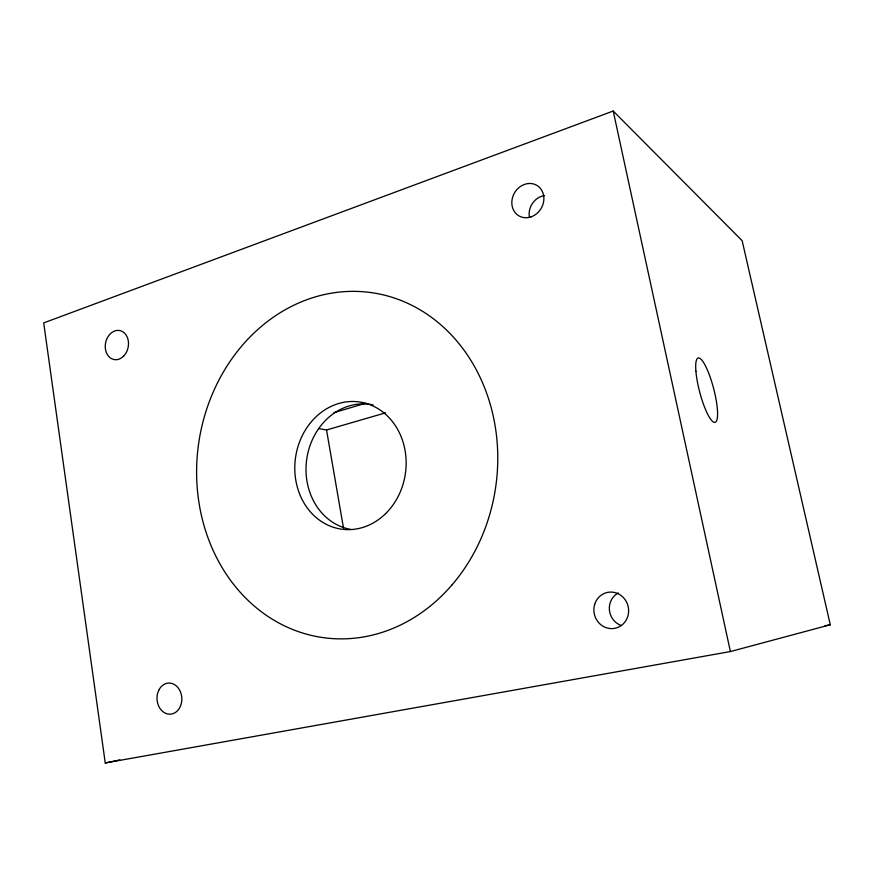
<?xml version="1.0" encoding="UTF-8"?>
<svg xmlns="http://www.w3.org/2000/svg" width="874" height="874" viewBox="0 0 874 874"><rect width="100%" height="100%" fill="white"/><g stroke="black" fill="none" stroke-linecap="round" stroke-linejoin="round"><path stroke-width="1.31" d="M613.198 111.031L43.7 322.91L105.251 762.969L730.391 651.556L830.3 624.768L742.135 240.678L613.198 111.031L730.391 651.556M334.01 412.637L365.408 403.318M318.595 428.566L326.537 429.997L385.543 412.845M105.251 762.969L119.891 759.91M824.936 625.74L830.3 624.768M326.537 429.997L343.482 527.951M529.458 217.276A17.13 15.044 -58.8 0 1 544.524 195.601M621.13 625.467A17.72 16.846 75.3 0 1 609.396 609.932A17.72 16.846 75.3 0 1 618.279 592.965M350.572 529.382A63.267 54.92 -82.2 0 1 307.178 456.436A63.267 54.92 -82.2 0 1 373.122 404.924M531.195 216.818A17.698 15.426 -59.5 0 0 539.771 187.692A17.698 15.426 -59.5 0 0 512.601 197.305A17.698 15.426 -59.5 0 0 531.195 216.818M123.584 356.166A14.782 11.493 -78.8 0 0 121.748 331.202A14.782 11.493 -78.8 0 0 105.295 347.797A14.782 11.493 -78.8 0 0 123.584 356.166M158.729 690.318A15.579 12.411 86.5 0 0 169.283 714.178A15.579 12.411 86.5 0 0 180.241 691.356A15.579 12.411 86.5 0 0 158.729 690.318M594.67 604.393A18.332 17.338 76.8 0 0 614.99 628.286A18.332 17.338 76.8 0 0 624.08 598.351A18.332 17.338 76.8 0 0 594.67 604.393M451.934 585.001A174.177 150.109 -82.2 0 0 388.46 296.231A174.177 150.109 -82.2 0 0 201.118 514.087A174.177 150.109 -82.2 0 0 451.934 585.001M695.912 371.308A33.278 7.189 75.3 0 0 713.905 422.262A33.278 7.189 75.3 0 0 710.136 377.033A33.278 7.189 75.3 0 0 695.912 371.308M385.62 513.628A64.228 55.51 -82.2 0 0 370.292 404.826A64.228 55.51 -82.2 0 0 295.488 478.209A64.228 55.51 -82.2 0 0 385.62 513.628"/></g></svg>
